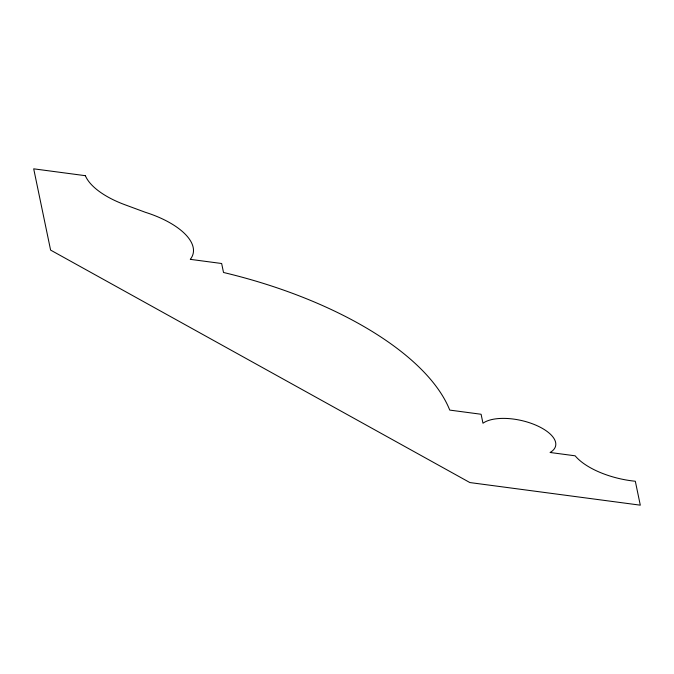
<?xml version="1.0" encoding="UTF-8"?>
<svg xmlns="http://www.w3.org/2000/svg" width="674" height="674" viewBox="0 0 674 674"><rect width="100%" height="100%" fill="white"/><g stroke="black" fill="none" stroke-linecap="round" stroke-linejoin="round"><path stroke-width="1.01" d="M85.362 175.687L33.7 168.829L50.601 250.088L469.871 482.559L640.3 505.171L635.321 481.244A56.658 25.014 12.6 0 1 575.141 455.809L550.051 452.481A39.261 17.339 12.6 0 0 536.167 425.294A39.261 17.339 12.6 0 0 482.972 423.23L481.101 414.257L449.743 410.095A270.442 119.399 12.6 0 0 223.515 272.481L221.653 263.509L190.287 259.347A68.638 30.305 12.6 0 0 145.348 212.293L125.406 204.921A67.788 29.926 12.6 0 1 85.362 175.687"/></g></svg>
